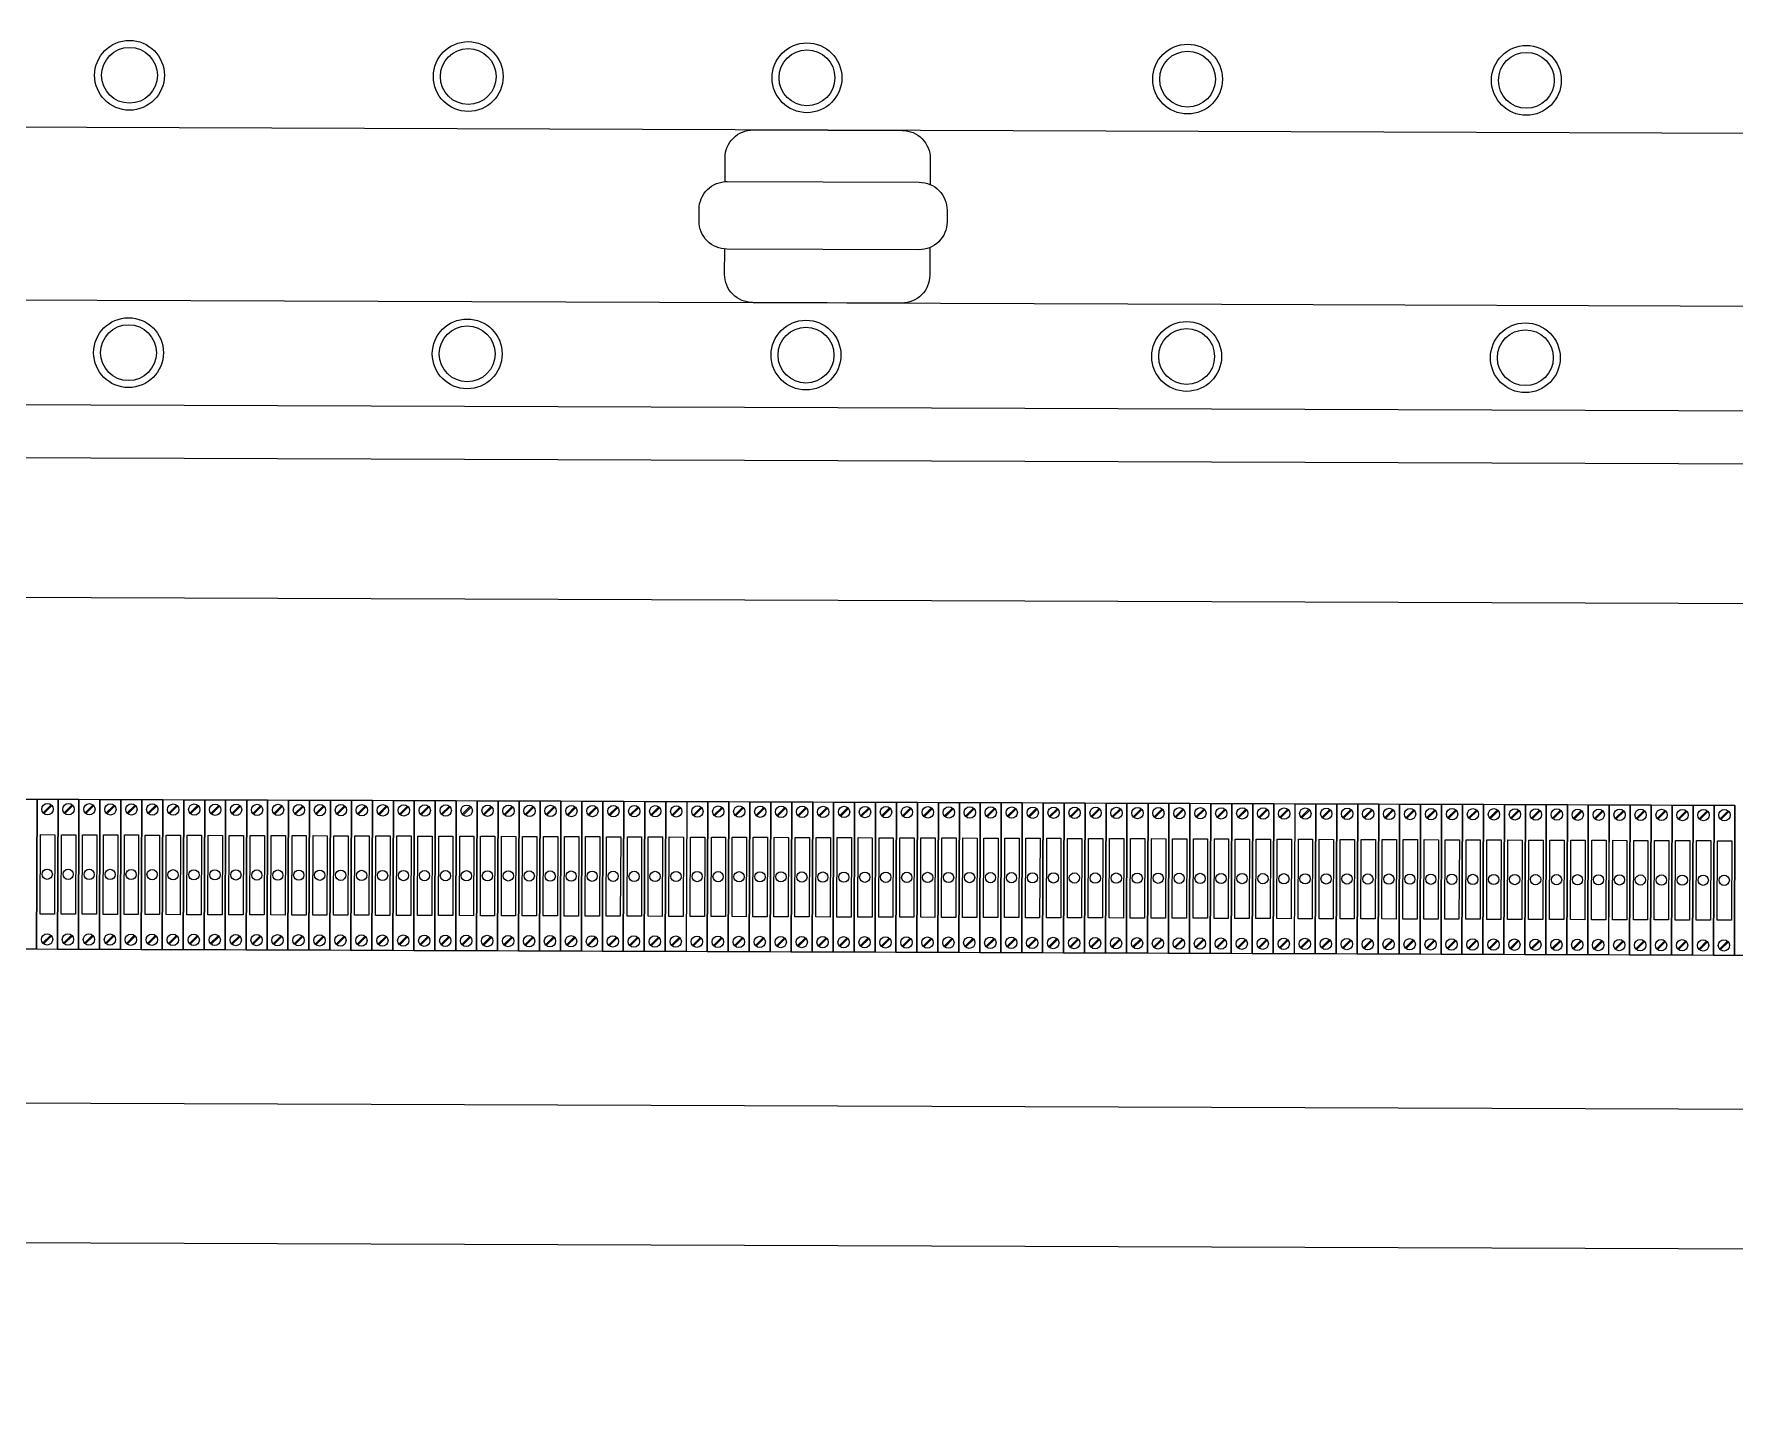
# Model space of a CAD drawing. Header units: millimetres. Extents: x 32721 to 103787, y 57624 to 127312.
# Drawn here: x 43083.6 to 43329.8, y 64946.8 to 65146.8 of the extents above; entities that cross this region are included whole.
import ezdxf

# ---------------------------------------------------------------- set-up
doc = ezdxf.new("R2010")
doc.units = ezdxf.units.MM
doc.header["$LTSCALE"] = 10
doc.layers.add('1轮廓实线层', color=7, linetype='Continuous', lineweight=18)

msp = doc.modelspace()

# ---------------------------------------------------------------- linework, layer by layer
at = {"layer": '1轮廓实线层'}
for p, q in [((43255.45, 65107.65), (43548.13, 65106.59)), ((42862.99, 65093.91), (43532.15, 65091.49)), ((42888.37, 65086.17), (43506.71, 65083.94)), ((42908.51, 65065.88), (43486.42, 65063.8)), ((43486.15, 64990.57), (42908.25, 64992.66)), ((43486.08, 64970.36), (42908.18, 64972.44))]:
    msp.add_line(p, q, dxfattribs=at)
at = {"layer": '1轮廓实线层', "lineweight": 13}
for p, q in [((43081.01, 65036.04), (43084.04, 65036.03)), ((43084.04, 65036.03), (43083.97, 65014.3)), ((43083.97, 65014.3), (43084.04, 65036.03)), ((43084.04, 65036.03), (43087.08, 65036.02)), ((43087.08, 65036.02), (43087, 65014.29)), ((43087, 65014.29), (43087.08, 65036.02)), ((43087.08, 65036.02), (43090.11, 65036.01)), ((43090.11, 65036.01), (43090.03, 65014.28)), ((43090.03, 65014.28), (43090.11, 65036.01)), ((43090.11, 65036.01), (43093.14, 65036)), ((43093.14, 65036), (43093.06, 65014.27)), ((43093.07, 65014.27), (43093.14, 65036)), ((43093.14, 65036), (43096.18, 65035.99)), ((43096.18, 65035.99), (43096.1, 65014.25)), ((43096.1, 65014.25), (43096.18, 65035.99)), ((43096.18, 65035.99), (43099.21, 65035.98)), ((43099.21, 65035.98), (43099.13, 65014.24)), ((43099.13, 65014.24), (43099.21, 65035.98)), ((43099.21, 65035.98), (43102.24, 65035.97)), ((43102.24, 65035.97), (43102.16, 65014.23)), ((43102.16, 65014.23), (43102.24, 65035.97)), ((43102.24, 65035.97), (43105.28, 65035.95)), ((43105.28, 65035.95), (43105.2, 65014.22)), ((43105.2, 65014.22), (43105.28, 65035.95)), ((43105.28, 65035.95), (43108.31, 65035.94)), ((43108.31, 65035.94), (43108.23, 65014.21)), ((43108.23, 65014.21), (43108.31, 65035.94)), ((43108.31, 65035.94), (43111.34, 65035.93)), ((43111.34, 65035.93), (43111.26, 65014.2)), ((43111.26, 65014.2), (43111.34, 65035.93)), ((43111.34, 65035.93), (43114.38, 65035.92)), ((43114.38, 65035.92), (43114.3, 65014.19)), ((43114.3, 65014.19), (43114.38, 65035.92)), ((43114.38, 65035.92), (43117.41, 65035.91)), ((43117.41, 65035.91), (43117.33, 65014.18)), ((43117.33, 65014.18), (43117.41, 65035.91)), ((43117.41, 65035.91), (43120.44, 65035.9)), ((43120.44, 65035.9), (43120.36, 65014.17)), ((43120.36, 65014.17), (43120.44, 65035.9)), ((43120.44, 65035.9), (43123.47, 65035.89)), ((43123.47, 65035.89), (43123.4, 65014.16)), ((43123.4, 65014.16), (43123.48, 65035.89)), ((43123.48, 65035.89), (43126.51, 65035.88)), ((43126.51, 65035.88), (43126.43, 65014.15)), ((43126.43, 65014.15), (43126.51, 65035.88)), ((43126.51, 65035.88), (43129.54, 65035.87)), ((43129.54, 65035.87), (43129.46, 65014.13)), ((43129.46, 65014.13), (43129.54, 65035.87)), ((43129.54, 65035.87), (43132.57, 65035.86)), ((43132.57, 65035.86), (43132.5, 65014.12)), ((43132.5, 65014.12), (43132.57, 65035.86)), ((43132.57, 65035.86), (43135.61, 65035.84)), ((43135.61, 65035.84), (43135.53, 65014.11)), ((43135.53, 65014.11), (43135.61, 65035.84)), ((43135.61, 65035.84), (43138.64, 65035.83)), ((43138.64, 65035.83), (43138.56, 65014.1)), ((43138.56, 65014.1), (43138.64, 65035.83)), ((43138.64, 65035.83), (43141.67, 65035.82)), ((43141.67, 65035.82), (43141.59, 65014.09)), ((43141.6, 65014.09), (43141.67, 65035.82)), ((43141.67, 65035.82), (43144.71, 65035.81)), ((43144.71, 65035.81), (43144.63, 65014.08)), ((43144.63, 65014.08), (43144.71, 65035.81)), ((43144.71, 65035.81), (43147.74, 65035.8)), ((43147.74, 65035.8), (43147.66, 65014.07)), ((43147.66, 65014.07), (43147.74, 65035.8)), ((43147.74, 65035.8), (43150.77, 65035.79)), ((43150.77, 65035.79), (43150.69, 65014.06)), ((43150.69, 65014.06), (43150.77, 65035.79)), ((43150.77, 65035.79), (43153.81, 65035.78)), ((43153.81, 65035.78), (43153.73, 65014.05)), ((43153.73, 65014.05), (43153.81, 65035.78)), ((43153.81, 65035.78), (43156.84, 65035.77)), ((43084.92, 65034.06), (43086.09, 65035.21)), ((43085.02, 65033.95), (43086.19, 65035.11)), ((43087.96, 65034.05), (43089.12, 65035.2)), ((43088.06, 65033.94), (43089.22, 65035.1)), ((43090.99, 65034.03), (43092.15, 65035.19)), ((43091.09, 65033.93), (43092.26, 65035.09)), ((43094.02, 65034.02), (43095.19, 65035.18)), ((43094.12, 65033.92), (43095.29, 65035.08)), ((43097.05, 65034.01), (43098.22, 65035.17)), ((43097.16, 65033.91), (43098.32, 65035.07)), ((43100.09, 65034), (43101.25, 65035.16)), ((43100.19, 65033.9), (43101.36, 65035.06)), ((43103.12, 65033.99), (43104.29, 65035.15)), ((43103.22, 65033.89), (43104.39, 65035.05)), ((43106.15, 65033.98), (43107.32, 65035.14)), ((43106.26, 65033.88), (43107.42, 65035.03)), ((43109.19, 65033.97), (43110.35, 65035.13)), ((43109.29, 65033.87), (43110.45, 65035.02)), ((43112.22, 65033.96), (43113.39, 65035.11)), ((43112.32, 65033.86), (43113.49, 65035.01)), ((43115.25, 65033.95), (43116.42, 65035.1)), ((43115.35, 65033.84), (43116.52, 65035)), ((43118.29, 65033.94), (43119.45, 65035.09)), ((43118.39, 65033.83), (43119.55, 65034.99)), ((43121.32, 65033.92), (43122.49, 65035.08)), ((43121.42, 65033.82), (43122.59, 65034.98)), ((43124.35, 65033.91), (43125.52, 65035.07)), ((43124.45, 65033.81), (43125.62, 65034.97)), ((43127.39, 65033.9), (43128.55, 65035.06)), ((43127.49, 65033.8), (43128.65, 65034.96)), ((43130.42, 65033.89), (43131.58, 65035.05)), ((43130.52, 65033.79), (43131.69, 65034.95)), ((43133.45, 65033.88), (43134.62, 65035.04)), ((43133.55, 65033.78), (43134.72, 65034.94)), ((43136.49, 65033.87), (43137.65, 65035.03)), ((43136.59, 65033.77), (43137.75, 65034.92)), ((43139.52, 65033.86), (43140.68, 65035.02)), ((43139.62, 65033.76), (43140.79, 65034.91)), ((43142.55, 65033.85), (43143.72, 65035.01)), ((43142.65, 65033.75), (43143.82, 65034.9)), ((43145.58, 65033.84), (43146.75, 65034.99)), ((43145.69, 65033.73), (43146.85, 65034.89)), ((43148.62, 65033.83), (43149.78, 65034.98)), ((43148.72, 65033.72), (43149.89, 65034.88)), ((43151.65, 65033.82), (43152.82, 65034.97)), ((43151.75, 65033.71), (43152.92, 65034.87)), ((43154.68, 65033.8), (43155.85, 65034.96)), ((43154.79, 65033.7), (43155.95, 65034.86)), ((43156.84, 65035.77), (43156.76, 65014.04)), ((43156.76, 65014.04), (43156.84, 65035.77)), ((43156.84, 65035.77), (43159.87, 65035.76)), ((43157.72, 65033.79), (43158.88, 65034.95)), ((43157.82, 65033.69), (43158.98, 65034.85)), ((43159.87, 65035.76), (43159.79, 65014.02)), ((43159.79, 65014.02), (43159.87, 65035.76)), ((43159.87, 65035.76), (43162.91, 65035.75)), ((43160.75, 65033.78), (43161.92, 65034.94)), ((43160.85, 65033.68), (43162.02, 65034.84)), ((43162.91, 65035.75), (43162.83, 65014.01)), ((43162.83, 65014.01), (43162.91, 65035.75)), ((43162.91, 65035.75), (43165.94, 65035.74)), ((43163.78, 65033.77), (43164.95, 65034.93)), ((43163.89, 65033.67), (43165.05, 65034.83)), ((43165.94, 65035.74), (43165.86, 65014)), ((43165.86, 65014), (43165.94, 65035.74)), ((43165.94, 65035.74), (43168.97, 65035.72)), ((43166.82, 65033.76), (43167.98, 65034.92)), ((43166.92, 65033.66), (43168.08, 65034.82)), ((43168.97, 65035.72), (43168.89, 65013.99)), ((43168.89, 65013.99), (43168.97, 65035.72)), ((43168.97, 65035.72), (43172, 65035.71)), ((43169.85, 65033.75), (43171.02, 65034.91)), ((43169.95, 65033.65), (43171.12, 65034.8)), ((43172, 65035.71), (43171.93, 65013.98)), ((43171.93, 65013.98), (43172.01, 65035.71)), ((43172.01, 65035.71), (43175.04, 65035.7)), ((43172.88, 65033.74), (43174.05, 65034.9)), ((43172.98, 65033.64), (43174.15, 65034.79)), ((43175.04, 65035.7), (43174.96, 65013.97)), ((43174.96, 65013.97), (43175.04, 65035.7)), ((43175.04, 65035.7), (43178.07, 65035.69)), ((43175.92, 65033.73), (43177.08, 65034.88)), ((43176.02, 65033.63), (43177.18, 65034.78)), ((43178.07, 65035.69), (43177.99, 65013.96)), ((43178.1, 65035.69), (43181.13, 65035.68)), ((43178.98, 65033.72), (43180.14, 65034.87)), ((43179.08, 65033.61), (43180.24, 65034.77)), ((43181.13, 65035.68), (43181.05, 65013.95)), ((43181.05, 65013.95), (43181.13, 65035.68)), ((43181.13, 65035.68), (43184.16, 65035.67)), ((43182.01, 65033.71), (43183.18, 65034.86)), ((43182.11, 65033.6), (43183.28, 65034.76)), ((43184.16, 65035.67), (43184.09, 65013.94)), ((43184.09, 65013.94), (43184.16, 65035.67)), ((43184.16, 65035.67), (43187.2, 65035.66)), ((43185.04, 65033.69), (43186.21, 65034.85)), ((43185.14, 65033.59), (43186.31, 65034.75)), ((43187.2, 65035.66), (43187.12, 65013.93)), ((43187.12, 65013.93), (43187.2, 65035.66)), ((43187.2, 65035.66), (43190.23, 65035.65)), ((43188.08, 65033.68), (43189.24, 65034.84)), ((43188.18, 65033.58), (43189.34, 65034.74)), ((43190.23, 65035.65), (43190.15, 65013.91)), ((43190.15, 65013.91), (43190.23, 65035.65)), ((43190.23, 65035.65), (43193.26, 65035.64)), ((43191.11, 65033.67), (43192.27, 65034.83)), ((43191.21, 65033.57), (43192.38, 65034.73)), ((43193.26, 65035.64), (43193.19, 65013.9)), ((43193.19, 65013.9), (43193.26, 65035.64)), ((43193.26, 65035.64), (43196.3, 65035.63)), ((43194.14, 65033.66), (43195.31, 65034.82)), ((43194.24, 65033.56), (43195.41, 65034.72)), ((43196.3, 65035.63), (43196.22, 65013.89)), ((43196.22, 65013.89), (43196.3, 65035.63)), ((43196.3, 65035.63), (43199.33, 65035.61)), ((43197.17, 65033.65), (43198.34, 65034.81)), ((43197.28, 65033.55), (43198.44, 65034.71)), ((43199.33, 65035.61), (43199.25, 65013.88)), ((43199.25, 65013.88), (43199.33, 65035.61)), ((43199.33, 65035.61), (43202.36, 65035.6)), ((43200.21, 65033.64), (43201.37, 65034.8)), ((43200.31, 65033.54), (43201.48, 65034.69)), ((43202.36, 65035.6), (43202.28, 65013.87)), ((43202.29, 65013.87), (43202.36, 65035.6)), ((43202.36, 65035.6), (43205.4, 65035.59)), ((43203.24, 65033.63), (43204.41, 65034.79)), ((43203.34, 65033.53), (43204.51, 65034.68)), ((43205.4, 65035.59), (43205.32, 65013.86)), ((43205.32, 65013.86), (43205.4, 65035.59)), ((43205.4, 65035.59), (43208.43, 65035.58)), ((43206.27, 65033.62), (43207.44, 65034.78)), ((43206.38, 65033.52), (43207.54, 65034.67)), ((43208.43, 65035.58), (43208.35, 65013.85)), ((43208.35, 65013.85), (43208.43, 65035.58)), ((43208.43, 65035.58), (43211.46, 65035.57)), ((43209.31, 65033.61), (43210.47, 65034.76)), ((43209.41, 65033.5), (43210.57, 65034.66)), ((43211.46, 65035.57), (43211.38, 65013.84)), ((43211.38, 65013.84), (43211.46, 65035.57)), ((43211.46, 65035.57), (43214.5, 65035.56)), ((43212.34, 65033.6), (43213.51, 65034.75)), ((43212.44, 65033.49), (43213.61, 65034.65)), ((43214.5, 65035.56), (43214.42, 65013.83)), ((43214.42, 65013.83), (43214.5, 65035.56)), ((43214.5, 65035.56), (43217.53, 65035.55)), ((43215.37, 65033.59), (43216.54, 65034.74)), ((43215.48, 65033.48), (43216.64, 65034.64)), ((43217.53, 65035.55), (43217.45, 65013.82)), ((43217.45, 65013.82), (43217.53, 65035.55)), ((43217.53, 65035.55), (43220.56, 65035.54)), ((43218.41, 65033.57), (43219.57, 65034.73)), ((43218.51, 65033.47), (43219.67, 65034.63)), ((43220.56, 65035.54), (43220.48, 65013.81)), ((43220.48, 65013.81), (43220.56, 65035.54)), ((43220.56, 65035.54), (43223.59, 65035.53)), ((43221.44, 65033.56), (43222.61, 65034.72)), ((43221.54, 65033.46), (43222.71, 65034.62)), ((43223.59, 65035.53), (43223.52, 65013.79)), ((43223.52, 65013.79), (43223.6, 65035.53)), ((43223.6, 65035.53), (43226.63, 65035.52)), ((43224.47, 65033.55), (43225.64, 65034.71)), ((43224.57, 65033.45), (43225.74, 65034.61)), ((43226.63, 65035.52), (43226.55, 65013.78)), ((43226.55, 65013.78), (43226.63, 65035.52)), ((43226.63, 65035.52), (43229.66, 65035.51)), ((43227.51, 65033.54), (43228.67, 65034.7)), ((43227.61, 65033.44), (43228.77, 65034.6)), ((43229.66, 65035.51), (43229.58, 65013.77)), ((43229.58, 65013.77), (43229.66, 65035.51)), ((43229.66, 65035.51), (43232.69, 65035.49)), ((43230.54, 65033.53), (43231.71, 65034.69)), ((43230.64, 65033.43), (43231.81, 65034.59)), ((43232.69, 65035.49), (43232.62, 65013.76)), ((43232.62, 65013.76), (43232.69, 65035.49)), ((43232.69, 65035.49), (43235.73, 65035.48)), ((43233.57, 65033.52), (43234.74, 65034.68)), ((43233.67, 65033.42), (43234.84, 65034.57)), ((43235.73, 65035.48), (43235.65, 65013.75)), ((43235.65, 65013.75), (43235.73, 65035.48)), ((43235.73, 65035.48), (43238.76, 65035.47)), ((43236.61, 65033.51), (43237.77, 65034.67)), ((43236.71, 65033.41), (43237.87, 65034.56)), ((43238.76, 65035.47), (43238.68, 65013.74)), ((43238.68, 65013.74), (43238.76, 65035.47)), ((43238.76, 65035.47), (43241.79, 65035.46)), ((43239.64, 65033.5), (43240.8, 65034.65)), ((43239.74, 65033.4), (43240.91, 65034.55)), ((43241.79, 65035.46), (43241.72, 65013.73)), ((43241.72, 65013.73), (43241.79, 65035.46)), ((43241.72, 65013.73), (43241.79, 65035.46)), ((43241.79, 65035.46), (43244.83, 65035.45)), ((43242.67, 65033.49), (43243.84, 65034.64)), ((43242.77, 65033.38), (43243.94, 65034.54)), ((43244.83, 65035.45), (43244.75, 65013.72)), ((43244.75, 65013.72), (43244.83, 65035.45)), ((43244.83, 65035.45), (43247.86, 65035.44)), ((43245.71, 65033.48), (43246.87, 65034.63)), ((43245.81, 65033.37), (43246.97, 65034.53)), ((43247.86, 65035.44), (43247.78, 65013.71)), ((43247.78, 65013.71), (43247.86, 65035.44)), ((43247.86, 65035.44), (43250.89, 65035.43)), ((43248.74, 65033.46), (43249.9, 65034.62)), ((43248.84, 65033.36), (43250.01, 65034.52)), ((43250.89, 65035.43), (43250.82, 65013.7)), ((43250.82, 65013.7), (43250.89, 65035.43)), ((43250.89, 65035.43), (43253.93, 65035.42)), ((43251.77, 65033.45), (43252.94, 65034.61)), ((43251.87, 65033.35), (43253.04, 65034.51)), ((43253.93, 65035.42), (43253.85, 65013.69)), ((43253.85, 65013.69), (43253.93, 65035.42)), ((43253.93, 65035.42), (43256.96, 65035.41)), ((43254.81, 65033.44), (43255.97, 65034.6)), ((43254.91, 65033.34), (43256.07, 65034.5)), ((43256.96, 65035.41), (43256.88, 65013.67)), ((43256.88, 65013.67), (43256.96, 65035.41)), ((43256.96, 65035.41), (43259.99, 65035.4)), ((43257.84, 65033.43), (43259, 65034.59)), ((43257.94, 65033.33), (43259.11, 65034.49)), ((43259.99, 65035.4), (43259.91, 65013.66)), ((43259.92, 65013.66), (43259.99, 65035.4)), ((43259.99, 65035.4), (43263.03, 65035.38)), ((43260.87, 65033.42), (43262.04, 65034.58)), ((43260.97, 65033.32), (43262.14, 65034.48)), ((43263.03, 65035.38), (43262.95, 65013.65)), ((43262.95, 65013.65), (43263.03, 65035.38)), ((43263.03, 65035.38), (43266.06, 65035.37)), ((43263.9, 65033.41), (43265.07, 65034.57)), ((43264.01, 65033.31), (43265.17, 65034.46)), ((43266.06, 65035.37), (43265.98, 65013.64)), ((43266.09, 65035.37), (43269.12, 65035.36)), ((43266.96, 65033.4), (43268.13, 65034.56)), ((43267.07, 65033.3), (43268.23, 65034.45)), ((43269.12, 65035.36), (43269.04, 65013.63)), ((43269.04, 65013.63), (43269.12, 65035.36)), ((43269.12, 65035.36), (43272.15, 65035.35)), ((43270, 65033.39), (43271.16, 65034.55)), ((43270.1, 65033.29), (43271.26, 65034.44)), ((43272.15, 65035.35), (43272.07, 65013.62)), ((43272.07, 65013.62), (43272.15, 65035.35)), ((43272.15, 65035.35), (43275.19, 65035.34)), ((43273.03, 65033.38), (43274.2, 65034.53)), ((43273.13, 65033.27), (43274.3, 65034.43)), ((43275.19, 65035.34), (43275.11, 65013.61)), ((43275.11, 65013.61), (43275.19, 65035.34)), ((43275.19, 65035.34), (43278.22, 65035.33)), ((43276.06, 65033.37), (43277.23, 65034.52)), ((43276.17, 65033.26), (43277.33, 65034.42)), ((43278.22, 65035.33), (43278.14, 65013.6)), ((43278.14, 65013.6), (43278.22, 65035.33)), ((43278.22, 65035.33), (43281.25, 65035.32)), ((43279.1, 65033.35), (43280.26, 65034.51)), ((43279.2, 65033.25), (43280.36, 65034.41)), ((43281.25, 65035.32), (43281.17, 65013.59)), ((43281.17, 65013.59), (43281.25, 65035.32)), ((43281.25, 65035.32), (43284.29, 65035.31)), ((43282.13, 65033.34), (43283.3, 65034.5)), ((43282.23, 65033.24), (43283.4, 65034.4)), ((43284.29, 65035.31), (43284.21, 65013.58)), ((43284.21, 65013.58), (43284.29, 65035.31)), ((43284.29, 65035.31), (43287.32, 65035.3)), ((43285.16, 65033.33), (43286.33, 65034.49)), ((43285.26, 65033.23), (43286.43, 65034.39)), ((43287.32, 65035.3), (43287.24, 65013.56)), ((43287.24, 65013.56), (43287.32, 65035.3)), ((43287.32, 65035.3), (43290.35, 65035.29)), ((43288.2, 65033.32), (43289.36, 65034.48)), ((43288.3, 65033.22), (43289.46, 65034.38)), ((43290.35, 65035.29), (43290.27, 65013.55)), ((43290.27, 65013.55), (43290.35, 65035.29)), ((43290.35, 65035.29), (43293.38, 65035.28)), ((43291.23, 65033.31), (43292.4, 65034.47)), ((43291.33, 65033.21), (43292.5, 65034.37)), ((43293.38, 65035.28), (43293.31, 65013.54)), ((43293.31, 65013.54), (43293.39, 65035.28)), ((43293.39, 65035.28), (43296.42, 65035.26)), ((43294.26, 65033.3), (43295.43, 65034.46)), ((43294.36, 65033.2), (43295.53, 65034.36)), ((43296.42, 65035.26), (43296.34, 65013.53)), ((43296.34, 65013.53), (43296.42, 65035.26)), ((43296.42, 65035.26), (43299.45, 65035.25)), ((43297.3, 65033.29), (43298.46, 65034.45)), ((43297.4, 65033.19), (43298.56, 65034.34)), ((43299.45, 65035.25), (43299.37, 65013.52)), ((43299.37, 65013.52), (43299.45, 65035.25)), ((43299.45, 65035.25), (43302.48, 65035.24)), ((43300.33, 65033.28), (43301.49, 65034.44)), ((43300.43, 65033.18), (43301.6, 65034.33)), ((43302.48, 65035.24), (43302.41, 65013.51)), ((43302.41, 65013.51), (43302.48, 65035.24)), ((43302.48, 65035.24), (43305.52, 65035.23)), ((43303.36, 65033.27), (43304.53, 65034.42)), ((43303.46, 65033.17), (43304.63, 65034.32)), ((43305.52, 65035.23), (43305.44, 65013.5)), ((43305.44, 65013.5), (43305.52, 65035.23)), ((43305.52, 65035.23), (43308.55, 65035.22)), ((43306.4, 65033.26), (43307.56, 65034.41)), ((43306.5, 65033.15), (43307.66, 65034.31)), ((43308.55, 65035.22), (43308.47, 65013.49)), ((43308.47, 65013.49), (43308.55, 65035.22)), ((43308.55, 65035.22), (43311.58, 65035.21)), ((43309.43, 65033.25), (43310.59, 65034.4)), ((43309.53, 65033.14), (43310.7, 65034.3)), ((43311.58, 65035.21), (43311.5, 65013.48)), ((43311.51, 65013.48), (43311.58, 65035.21)), ((43311.58, 65035.21), (43314.62, 65035.2)), ((43312.46, 65033.23), (43313.63, 65034.39)), ((43312.56, 65033.13), (43313.73, 65034.29)), ((43314.62, 65035.2), (43314.54, 65013.47)), ((43314.54, 65013.47), (43314.62, 65035.2)), ((43314.62, 65035.2), (43317.65, 65035.19)), ((43315.49, 65033.22), (43316.66, 65034.38)), ((43315.6, 65033.12), (43316.76, 65034.28)), ((43317.65, 65035.19), (43317.57, 65013.45)), ((43317.57, 65013.45), (43317.65, 65035.19)), ((43317.65, 65035.19), (43320.68, 65035.18)), ((43318.53, 65033.21), (43319.69, 65034.37)), ((43318.63, 65033.11), (43319.79, 65034.27)), ((43320.68, 65035.18), (43320.6, 65013.44)), ((43320.6, 65013.44), (43320.68, 65035.18)), ((43320.68, 65035.18), (43323.72, 65035.17)), ((43321.56, 65033.2), (43322.73, 65034.36)), ((43321.66, 65033.1), (43322.83, 65034.26)), ((43323.72, 65035.17), (43323.64, 65013.43)), ((43323.64, 65013.43), (43323.72, 65035.17)), ((43323.72, 65035.17), (43326.75, 65035.15)), ((43324.59, 65033.19), (43325.76, 65034.35)), ((43324.7, 65033.09), (43325.86, 65034.25)), ((43326.75, 65035.15), (43326.67, 65013.42)), ((43326.67, 65013.42), (43326.75, 65035.15)), ((43326.75, 65035.15), (43329.78, 65035.14)), ((43327.63, 65033.18), (43328.79, 65034.34)), ((43327.73, 65033.08), (43328.89, 65034.23)), ((43329.78, 65035.14), (43329.7, 65013.41)), ((43329.7, 65013.41), (43329.78, 65035.14)), ((43329.7, 65013.41), (43329.78, 65035.14)), ((43084.85, 65015.21), (43086.02, 65016.36)), ((43084.96, 65015.1), (43086.12, 65016.26)), ((43087.89, 65015.2), (43089.05, 65016.35)), ((43087.99, 65015.09), (43089.15, 65016.25)), ((43090.92, 65015.18), (43092.09, 65016.34)), ((43091.02, 65015.08), (43092.19, 65016.24)), ((43093.95, 65015.17), (43095.12, 65016.33)), ((43094.06, 65015.07), (43095.22, 65016.23)), ((43096.99, 65015.16), (43098.15, 65016.32)), ((43097.09, 65015.06), (43098.25, 65016.22)), ((43100.02, 65015.15), (43101.19, 65016.31)), ((43100.12, 65015.05), (43101.29, 65016.21)), ((43103.05, 65015.14), (43104.22, 65016.3)), ((43103.15, 65015.04), (43104.32, 65016.2)), ((43106.09, 65015.13), (43107.25, 65016.29)), ((43106.19, 65015.03), (43107.35, 65016.19)), ((43109.12, 65015.12), (43110.28, 65016.28)), ((43109.22, 65015.02), (43110.39, 65016.17)), ((43112.15, 65015.11), (43113.32, 65016.27)), ((43112.25, 65015.01), (43113.42, 65016.16)), ((43115.19, 65015.1), (43116.35, 65016.25)), ((43115.29, 65015), (43116.45, 65016.15)), ((43118.22, 65015.09), (43119.38, 65016.24)), ((43118.32, 65014.98), (43119.49, 65016.14)), ((43121.25, 65015.08), (43122.42, 65016.23)), ((43121.35, 65014.97), (43122.52, 65016.13)), ((43124.28, 65015.06), (43125.45, 65016.22)), ((43124.39, 65014.96), (43125.55, 65016.12)), ((43127.32, 65015.05), (43128.48, 65016.21)), ((43127.42, 65014.95), (43128.59, 65016.11)), ((43130.35, 65015.04), (43131.52, 65016.2)), ((43130.45, 65014.94), (43131.62, 65016.1)), ((43133.38, 65015.03), (43134.55, 65016.19)), ((43133.49, 65014.93), (43134.65, 65016.09)), ((43136.42, 65015.02), (43137.58, 65016.18)), ((43139.45, 65015.01), (43140.62, 65016.17)), ((43142.48, 65015), (43143.65, 65016.16)), ((43145.52, 65014.99), (43146.68, 65016.15)), ((43148.55, 65014.98), (43149.72, 65016.13)), ((43151.58, 65014.97), (43152.75, 65016.12)), ((43154.62, 65014.95), (43155.78, 65016.11)), ((43157.65, 65014.94), (43158.81, 65016.1)), ((43160.68, 65014.93), (43161.85, 65016.09)), ((43083.97, 65014.3), (43080.93, 65014.31)), ((43087, 65014.29), (43083.97, 65014.3)), ((43090.03, 65014.28), (43087, 65014.29)), ((43093.06, 65014.27), (43090.03, 65014.28)), ((43096.1, 65014.25), (43093.07, 65014.27)), ((43099.13, 65014.24), (43096.1, 65014.25)), ((43102.16, 65014.23), (43099.13, 65014.24)), ((43105.2, 65014.22), (43102.16, 65014.23)), ((43108.23, 65014.21), (43105.2, 65014.22)), ((43111.26, 65014.2), (43108.23, 65014.21)), ((43114.3, 65014.19), (43111.26, 65014.2)), ((43117.33, 65014.18), (43114.3, 65014.19)), ((43120.36, 65014.17), (43117.33, 65014.18)), ((43123.4, 65014.16), (43120.36, 65014.17)), ((43126.43, 65014.15), (43123.4, 65014.16)), ((43129.46, 65014.13), (43126.43, 65014.15)), ((43132.5, 65014.12), (43129.46, 65014.13)), ((43135.53, 65014.11), (43132.5, 65014.12)), ((43138.56, 65014.1), (43135.53, 65014.11)), ((43136.52, 65014.92), (43137.68, 65016.08)), ((43141.59, 65014.09), (43138.56, 65014.1)), ((43139.55, 65014.91), (43140.72, 65016.06)), ((43144.63, 65014.08), (43141.6, 65014.09)), ((43142.59, 65014.9), (43143.75, 65016.05)), ((43147.66, 65014.07), (43144.63, 65014.08)), ((43145.62, 65014.89), (43146.78, 65016.04)), ((43150.69, 65014.06), (43147.66, 65014.07)), ((43148.65, 65014.87), (43149.82, 65016.03)), ((43153.73, 65014.05), (43150.69, 65014.06)), ((43151.68, 65014.86), (43152.85, 65016.02)), ((43156.76, 65014.04), (43153.73, 65014.05)), ((43154.72, 65014.85), (43155.88, 65016.01)), ((43159.79, 65014.02), (43156.76, 65014.04)), ((43157.75, 65014.84), (43158.92, 65016)), ((43162.83, 65014.01), (43159.79, 65014.02)), ((43160.78, 65014.83), (43161.95, 65015.99)), ((43165.86, 65014), (43162.83, 65014.01)), ((43163.72, 65014.92), (43164.88, 65016.08)), ((43163.82, 65014.82), (43164.98, 65015.98)), ((43168.89, 65013.99), (43165.86, 65014)), ((43166.75, 65014.91), (43167.91, 65016.07)), ((43166.85, 65014.81), (43168.02, 65015.97)), ((43171.93, 65013.98), (43168.89, 65013.99)), ((43169.78, 65014.9), (43170.95, 65016.06)), ((43169.88, 65014.8), (43171.05, 65015.96)), ((43174.96, 65013.97), (43171.93, 65013.98)), ((43172.81, 65014.89), (43173.98, 65016.05)), ((43172.92, 65014.79), (43174.08, 65015.94)), ((43177.99, 65013.96), (43174.96, 65013.97)), ((43175.85, 65014.88), (43177.01, 65016.04)), ((43175.95, 65014.78), (43177.12, 65015.93)), ((43181.05, 65013.95), (43178.02, 65013.96)), ((43178.91, 65014.87), (43180.07, 65016.02)), ((43179.01, 65014.77), (43180.18, 65015.92)), ((43184.09, 65013.94), (43181.05, 65013.95)), ((43181.94, 65014.86), (43183.11, 65016.01)), ((43182.04, 65014.75), (43183.21, 65015.91)), ((43187.12, 65013.93), (43184.09, 65013.94)), ((43184.97, 65014.85), (43186.14, 65016)), ((43185.08, 65014.74), (43186.24, 65015.9)), ((43190.15, 65013.91), (43187.12, 65013.93)), ((43188.01, 65014.83), (43189.17, 65015.99)), ((43188.11, 65014.73), (43189.27, 65015.89)), ((43193.19, 65013.9), (43190.15, 65013.91)), ((43191.04, 65014.82), (43192.21, 65015.98)), ((43191.14, 65014.72), (43192.31, 65015.88)), ((43196.22, 65013.89), (43193.19, 65013.9)), ((43194.07, 65014.81), (43195.24, 65015.97)), ((43194.18, 65014.71), (43195.34, 65015.87)), ((43199.25, 65013.88), (43196.22, 65013.89)), ((43197.11, 65014.8), (43198.27, 65015.96)), ((43197.21, 65014.7), (43198.37, 65015.86)), ((43202.28, 65013.87), (43199.25, 65013.88)), ((43200.14, 65014.79), (43201.31, 65015.95)), ((43200.24, 65014.69), (43201.41, 65015.85)), ((43205.32, 65013.86), (43202.29, 65013.87)), ((43203.17, 65014.78), (43204.34, 65015.94)), ((43203.27, 65014.68), (43204.44, 65015.83)), ((43208.35, 65013.85), (43205.32, 65013.86)), ((43206.21, 65014.77), (43207.37, 65015.93)), ((43206.31, 65014.67), (43207.47, 65015.82)), ((43211.38, 65013.84), (43208.35, 65013.85)), ((43209.24, 65014.76), (43210.41, 65015.92)), ((43209.34, 65014.66), (43210.51, 65015.81)), ((43214.42, 65013.83), (43211.38, 65013.84)), ((43212.27, 65014.75), (43213.44, 65015.9)), ((43212.37, 65014.64), (43213.54, 65015.8)), ((43217.45, 65013.82), (43214.42, 65013.83)), ((43215.31, 65014.74), (43216.47, 65015.89)), ((43215.41, 65014.63), (43216.57, 65015.79)), ((43220.48, 65013.81), (43217.45, 65013.82)), ((43218.34, 65014.72), (43219.5, 65015.88)), ((43218.44, 65014.62), (43219.61, 65015.78)), ((43223.52, 65013.79), (43220.48, 65013.81)), ((43221.37, 65014.71), (43222.54, 65015.87)), ((43221.47, 65014.61), (43222.64, 65015.77)), ((43226.55, 65013.78), (43223.52, 65013.79)), ((43224.41, 65014.7), (43225.57, 65015.86)), ((43224.51, 65014.6), (43225.67, 65015.76)), ((43229.58, 65013.77), (43226.55, 65013.78)), ((43227.44, 65014.69), (43228.6, 65015.85)), ((43227.54, 65014.59), (43228.71, 65015.75)), ((43232.62, 65013.76), (43229.58, 65013.77)), ((43230.47, 65014.68), (43231.64, 65015.84)), ((43230.57, 65014.58), (43231.74, 65015.74)), ((43235.65, 65013.75), (43232.62, 65013.76)), ((43233.5, 65014.67), (43234.67, 65015.83)), ((43233.61, 65014.57), (43234.77, 65015.73)), ((43238.68, 65013.74), (43235.65, 65013.75)), ((43236.54, 65014.66), (43237.7, 65015.82)), ((43236.64, 65014.56), (43237.8, 65015.71)), ((43241.72, 65013.73), (43238.68, 65013.74)), ((43239.57, 65014.65), (43240.74, 65015.81)), ((43239.67, 65014.55), (43240.84, 65015.7)), ((43244.75, 65013.72), (43241.72, 65013.73)), ((43242.6, 65014.64), (43243.77, 65015.79)), ((43242.71, 65014.54), (43243.87, 65015.69)), ((43247.78, 65013.71), (43244.75, 65013.72)), ((43245.64, 65014.63), (43246.8, 65015.78)), ((43245.74, 65014.52), (43246.9, 65015.68)), ((43250.82, 65013.7), (43247.78, 65013.71)), ((43248.67, 65014.62), (43249.84, 65015.77)), ((43248.77, 65014.51), (43249.94, 65015.67)), ((43253.85, 65013.69), (43250.82, 65013.7)), ((43251.7, 65014.6), (43252.87, 65015.76)), ((43251.81, 65014.5), (43252.97, 65015.66)), ((43256.88, 65013.67), (43253.85, 65013.69)), ((43254.74, 65014.59), (43255.9, 65015.75)), ((43254.84, 65014.49), (43256, 65015.65)), ((43259.91, 65013.66), (43256.88, 65013.67)), ((43257.77, 65014.58), (43258.94, 65015.74)), ((43257.87, 65014.48), (43259.04, 65015.64)), ((43262.95, 65013.65), (43259.92, 65013.66)), ((43260.8, 65014.57), (43261.97, 65015.73)), ((43260.9, 65014.47), (43262.07, 65015.63)), ((43265.98, 65013.64), (43262.95, 65013.65)), ((43263.84, 65014.56), (43265, 65015.72)), ((43263.94, 65014.46), (43265.1, 65015.62)), ((43269.04, 65013.63), (43266.01, 65013.64)), ((43266.9, 65014.55), (43268.06, 65015.71)), ((43267, 65014.45), (43268.16, 65015.6)), ((43272.07, 65013.62), (43269.04, 65013.63)), ((43269.93, 65014.54), (43271.1, 65015.7)), ((43270.03, 65014.44), (43271.2, 65015.59)), ((43272.96, 65014.53), (43274.13, 65015.69)), ((43273.06, 65014.43), (43274.23, 65015.58)), ((43276, 65014.52), (43277.16, 65015.67)), ((43276.1, 65014.41), (43277.26, 65015.57)), ((43279.03, 65014.51), (43280.19, 65015.66)), ((43279.13, 65014.4), (43280.3, 65015.56)), ((43282.06, 65014.49), (43283.23, 65015.65)), ((43282.16, 65014.39), (43283.33, 65015.55)), ((43285.1, 65014.48), (43286.26, 65015.64)), ((43285.2, 65014.38), (43286.36, 65015.54)), ((43288.13, 65014.47), (43289.29, 65015.63)), ((43288.23, 65014.37), (43289.4, 65015.53)), ((43291.16, 65014.46), (43292.33, 65015.62)), ((43291.26, 65014.36), (43292.43, 65015.52)), ((43294.19, 65014.45), (43295.36, 65015.61)), ((43294.3, 65014.35), (43295.46, 65015.51)), ((43297.23, 65014.44), (43298.39, 65015.6)), ((43297.33, 65014.34), (43298.5, 65015.5)), ((43300.26, 65014.43), (43301.43, 65015.59)), ((43300.36, 65014.33), (43301.53, 65015.48)), ((43303.29, 65014.42), (43304.46, 65015.58)), ((43303.4, 65014.32), (43304.56, 65015.47)), ((43306.33, 65014.41), (43307.49, 65015.56)), ((43306.43, 65014.31), (43307.59, 65015.46)), ((43309.36, 65014.4), (43310.53, 65015.55)), ((43309.46, 65014.29), (43310.63, 65015.45)), ((43312.39, 65014.39), (43313.56, 65015.54)), ((43312.49, 65014.28), (43313.66, 65015.44)), ((43315.43, 65014.37), (43316.59, 65015.53)), ((43315.53, 65014.27), (43316.69, 65015.43)), ((43318.46, 65014.36), (43319.63, 65015.52)), ((43318.56, 65014.26), (43319.73, 65015.42)), ((43321.49, 65014.35), (43322.66, 65015.51)), ((43321.59, 65014.25), (43322.76, 65015.41)), ((43324.53, 65014.34), (43325.69, 65015.5)), ((43324.63, 65014.24), (43325.79, 65015.4)), ((43327.56, 65014.33), (43328.72, 65015.49)), ((43327.66, 65014.23), (43328.83, 65015.39)), ((43275.11, 65013.61), (43272.07, 65013.62)), ((43278.14, 65013.6), (43275.11, 65013.61)), ((43281.17, 65013.59), (43278.14, 65013.6)), ((43284.21, 65013.58), (43281.17, 65013.59)), ((43287.24, 65013.56), (43284.21, 65013.58)), ((43290.27, 65013.55), (43287.24, 65013.56)), ((43293.31, 65013.54), (43290.27, 65013.55)), ((43296.34, 65013.53), (43293.31, 65013.54)), ((43299.37, 65013.52), (43296.34, 65013.53)), ((43302.41, 65013.51), (43299.37, 65013.52)), ((43305.44, 65013.5), (43302.41, 65013.51)), ((43308.47, 65013.49), (43305.44, 65013.5)), ((43311.5, 65013.48), (43308.47, 65013.49)), ((43314.54, 65013.47), (43311.51, 65013.48)), ((43317.57, 65013.45), (43314.54, 65013.47)), ((43320.6, 65013.44), (43317.57, 65013.45)), ((43323.64, 65013.43), (43320.6, 65013.44)), ((43326.67, 65013.42), (43323.64, 65013.43)), ((43329.7, 65013.41), (43326.67, 65013.42)), ((43332.74, 65013.4), (43329.7, 65013.41))]:
    msp.add_line(p, q, dxfattribs=at)
at = {"layer": '1轮廓实线层'}
for points in [[(43547.21, 65131.57), (42849.75, 65134.09, -0.414214), (42844.71, 65139.16), (42846.13, 65533.38, -0.414214), (42851.21, 65538.42)], [(43183.61, 65125.4), (43183.62, 65128.84, -0.414214), (43187.68, 65132.87), (43209.28, 65132.79, -0.414214), (43213.31, 65128.74), (43213.29, 65124.99)], [(43213.26, 65115.84), (43213.24, 65111.85, -0.414214), (43209.19, 65107.82), (43187.59, 65107.9, -0.414214), (43183.56, 65111.95), (43183.57, 65115.64)], [(42847.73, 64856.42, -0.414214), (42843.7, 64860.47), (42844.59, 65105.09, -0.414214), (42848.65, 65109.12), (43255.45, 65107.65)]]:
    msp.add_lwpolyline(points, format="xyb", dxfattribs=at)
msp.add_lwpolyline([(43179.86, 65121.38, -0.414214), (43183.92, 65125.41), (43211.72, 65125.31, -0.414214), (43215.75, 65121.26), (43215.74, 65119.56, -0.414214), (43211.68, 65115.53), (43183.88, 65115.63, -0.414214), (43179.85, 65119.69)], format="xyb", close=True, dxfattribs=at)
at = {"layer": '1轮廓实线层', "lineweight": 13}
for points in [[(43084.55, 65030.89), (43086.61, 65030.88), (43086.57, 65019.38), (43084.51, 65019.39)], [(43087.58, 65030.88), (43089.64, 65030.87), (43089.6, 65019.37), (43087.54, 65019.38)], [(43090.62, 65030.87), (43092.68, 65030.86), (43092.64, 65019.36), (43090.57, 65019.37)], [(43093.65, 65030.86), (43095.71, 65030.85), (43095.67, 65019.35), (43093.61, 65019.35)], [(43096.68, 65030.85), (43098.74, 65030.84), (43098.7, 65019.34), (43096.64, 65019.34)], [(43099.71, 65030.83), (43101.78, 65030.83), (43101.74, 65019.33), (43099.67, 65019.33)], [(43102.75, 65030.82), (43104.81, 65030.82), (43104.77, 65019.31), (43102.71, 65019.32)], [(43105.78, 65030.81), (43107.84, 65030.81), (43107.8, 65019.3), (43105.74, 65019.31)], [(43108.81, 65030.8), (43110.88, 65030.79), (43110.83, 65019.29), (43108.77, 65019.3)], [(43111.85, 65030.79), (43113.91, 65030.78), (43113.87, 65019.28), (43111.81, 65019.29)], [(43114.88, 65030.78), (43116.94, 65030.77), (43116.9, 65019.27), (43114.84, 65019.28)], [(43117.91, 65030.77), (43119.98, 65030.76), (43119.93, 65019.26), (43117.87, 65019.27)], [(43120.95, 65030.76), (43123.01, 65030.75), (43122.97, 65019.25), (43120.91, 65019.26)], [(43123.98, 65030.75), (43126.04, 65030.74), (43126, 65019.24), (43123.94, 65019.25)], [(43127.01, 65030.74), (43129.08, 65030.73), (43129.03, 65019.23), (43126.97, 65019.23)], [(43130.05, 65030.72), (43132.11, 65030.72), (43132.07, 65019.22), (43130, 65019.22)], [(43133.08, 65030.71), (43135.14, 65030.71), (43135.1, 65019.2), (43133.04, 65019.21)], [(43136.11, 65030.7), (43138.17, 65030.7), (43138.13, 65019.19), (43136.07, 65019.2)], [(43139.15, 65030.69), (43141.21, 65030.68), (43141.17, 65019.18), (43139.1, 65019.19)], [(43142.18, 65030.68), (43144.24, 65030.67), (43144.2, 65019.17), (43142.14, 65019.18)], [(43145.21, 65030.67), (43147.27, 65030.66), (43147.23, 65019.16), (43145.17, 65019.17)], [(43148.24, 65030.66), (43150.31, 65030.65), (43150.27, 65019.15), (43148.2, 65019.16)], [(43151.28, 65030.65), (43153.34, 65030.64), (43153.3, 65019.14), (43151.24, 65019.15)], [(43154.31, 65030.64), (43156.37, 65030.63), (43156.33, 65019.13), (43154.27, 65019.14)], [(43157.34, 65030.63), (43159.41, 65030.62), (43159.36, 65019.12), (43157.3, 65019.12)], [(43160.38, 65030.62), (43162.44, 65030.61), (43162.4, 65019.11), (43160.34, 65019.11)], [(43163.41, 65030.6), (43165.47, 65030.6), (43165.43, 65019.1), (43163.37, 65019.1)], [(43166.44, 65030.59), (43168.51, 65030.59), (43168.46, 65019.08), (43166.4, 65019.09)], [(43169.48, 65030.58), (43171.54, 65030.58), (43171.5, 65019.07), (43169.44, 65019.08)], [(43172.51, 65030.57), (43174.57, 65030.56), (43174.53, 65019.06), (43172.47, 65019.07)], [(43175.54, 65030.56), (43177.61, 65030.55), (43177.56, 65019.05), (43175.5, 65019.06)], [(43178.6, 65030.55), (43180.67, 65030.54), (43180.62, 65019.04), (43178.56, 65019.05)], [(43181.64, 65030.54), (43183.7, 65030.53), (43183.66, 65019.03), (43181.59, 65019.04)], [(43184.67, 65030.53), (43186.73, 65030.52), (43186.69, 65019.02), (43184.63, 65019.03)], [(43187.7, 65030.52), (43189.76, 65030.51), (43189.72, 65019.01), (43187.66, 65019.01)], [(43190.74, 65030.51), (43192.8, 65030.5), (43192.76, 65019), (43190.69, 65019)], [(43193.77, 65030.49), (43195.83, 65030.49), (43195.79, 65018.99), (43193.73, 65018.99)], [(43196.8, 65030.48), (43198.86, 65030.48), (43198.82, 65018.97), (43196.76, 65018.98)], [(43199.83, 65030.47), (43201.9, 65030.47), (43201.86, 65018.96), (43199.79, 65018.97)], [(43202.87, 65030.46), (43204.93, 65030.45), (43204.89, 65018.95), (43202.83, 65018.96)], [(43205.9, 65030.45), (43207.96, 65030.44), (43207.92, 65018.94), (43205.86, 65018.95)], [(43208.93, 65030.44), (43211, 65030.43), (43210.96, 65018.93), (43208.89, 65018.94)], [(43211.97, 65030.43), (43214.03, 65030.42), (43213.99, 65018.92), (43211.93, 65018.93)], [(43215, 65030.42), (43217.06, 65030.41), (43217.02, 65018.91), (43214.96, 65018.92)], [(43218.03, 65030.41), (43220.1, 65030.4), (43220.05, 65018.9), (43217.99, 65018.91)], [(43221.07, 65030.4), (43223.13, 65030.39), (43223.09, 65018.89), (43221.03, 65018.89)], [(43224.1, 65030.39), (43226.16, 65030.38), (43226.12, 65018.88), (43224.06, 65018.88)], [(43227.13, 65030.37), (43229.2, 65030.37), (43229.15, 65018.87), (43227.09, 65018.87)], [(43230.17, 65030.36), (43232.23, 65030.36), (43232.19, 65018.85), (43230.12, 65018.86)], [(43233.2, 65030.35), (43235.26, 65030.35), (43235.22, 65018.84), (43233.16, 65018.85)], [(43236.23, 65030.34), (43238.29, 65030.33), (43238.25, 65018.83), (43236.19, 65018.84)], [(43239.27, 65030.33), (43241.33, 65030.32), (43241.29, 65018.82), (43239.22, 65018.83)], [(43242.3, 65030.32), (43244.36, 65030.31), (43244.32, 65018.81), (43242.26, 65018.82)], [(43245.33, 65030.31), (43247.39, 65030.3), (43247.35, 65018.8), (43245.29, 65018.81)], [(43248.37, 65030.3), (43250.43, 65030.29), (43250.39, 65018.79), (43248.32, 65018.8)], [(43251.4, 65030.29), (43253.46, 65030.28), (43253.42, 65018.78), (43251.36, 65018.79)], [(43254.43, 65030.28), (43256.49, 65030.27), (43256.45, 65018.77), (43254.39, 65018.77)], [(43257.46, 65030.26), (43259.53, 65030.26), (43259.49, 65018.76), (43257.42, 65018.76)], [(43260.5, 65030.25), (43262.56, 65030.25), (43262.52, 65018.74), (43260.46, 65018.75)], [(43263.53, 65030.24), (43265.59, 65030.24), (43265.55, 65018.73), (43263.49, 65018.74)], [(43266.59, 65030.23), (43268.65, 65030.22), (43268.61, 65018.72), (43266.55, 65018.73)], [(43269.62, 65030.22), (43271.69, 65030.21), (43271.65, 65018.71), (43269.58, 65018.72)], [(43272.66, 65030.21), (43274.72, 65030.2), (43274.68, 65018.7), (43272.62, 65018.71)], [(43275.69, 65030.2), (43277.75, 65030.19), (43277.71, 65018.69), (43275.65, 65018.7)], [(43278.72, 65030.19), (43280.79, 65030.18), (43280.74, 65018.68), (43278.68, 65018.69)], [(43281.76, 65030.18), (43283.82, 65030.17), (43283.78, 65018.67), (43281.72, 65018.68)], [(43284.79, 65030.17), (43286.85, 65030.16), (43286.81, 65018.66), (43284.75, 65018.66)], [(43287.82, 65030.16), (43289.89, 65030.15), (43289.84, 65018.65), (43287.78, 65018.65)], [(43290.86, 65030.14), (43292.92, 65030.14), (43292.88, 65018.64), (43290.81, 65018.64)], [(43293.89, 65030.13), (43295.95, 65030.13), (43295.91, 65018.62), (43293.85, 65018.63)], [(43296.92, 65030.12), (43298.98, 65030.11), (43298.94, 65018.61), (43296.88, 65018.62)], [(43299.96, 65030.11), (43302.02, 65030.1), (43301.98, 65018.6), (43299.91, 65018.61)], [(43302.99, 65030.1), (43305.05, 65030.09), (43305.01, 65018.59), (43302.95, 65018.6)], [(43306.02, 65030.09), (43308.08, 65030.08), (43308.04, 65018.58), (43305.98, 65018.59)], [(43309.06, 65030.08), (43311.12, 65030.07), (43311.08, 65018.57), (43309.01, 65018.58)], [(43312.09, 65030.07), (43314.15, 65030.06), (43314.11, 65018.56), (43312.05, 65018.57)], [(43315.12, 65030.06), (43317.18, 65030.05), (43317.14, 65018.55), (43315.08, 65018.55)], [(43318.15, 65030.05), (43320.22, 65030.04), (43320.18, 65018.54), (43318.11, 65018.54)], [(43321.19, 65030.03), (43323.25, 65030.03), (43323.21, 65018.53), (43321.15, 65018.53)], [(43324.22, 65030.02), (43326.28, 65030.02), (43326.24, 65018.51), (43324.18, 65018.52)], [(43327.25, 65030.01), (43329.32, 65030.01), (43329.27, 65018.5), (43327.21, 65018.51)]]:
    msp.add_lwpolyline(points, close=True, dxfattribs=at)
at = {"layer": '1轮廓实线层'}
for centre, radius in [((43097.42, 65140.78), 5.05), ((43097.42, 65140.78), 4.04), ((43146.45, 65140.6), 5.05), ((43146.45, 65140.6), 4.04), ((43195.47, 65140.42), 5.05), ((43195.47, 65140.42), 4.04), ((43250.56, 65140.23), 5.05), ((43250.56, 65140.23), 4.04), ((43299.59, 65140.05), 5.05), ((43299.59, 65140.05), 4.04), ((43097.28, 65100.64), 5.05), ((43146.3, 65100.46), 5.05), ((43195.33, 65100.29), 5.05), ((43250.42, 65100.09), 5.05), ((43299.44, 65099.91), 5.05), ((43097.28, 65100.64), 4.04), ((43146.3, 65100.46), 4.04), ((43195.33, 65100.29), 4.04), ((43250.42, 65100.09), 4.04), ((43299.44, 65099.91), 4.04)]:
    msp.add_circle(centre, radius, dxfattribs=at)
at = {"layer": '1轮廓实线层', "lineweight": 13}
for centre, radius in [((43085.56, 65034.58), 0.821), ((43088.59, 65034.57), 0.821), ((43091.62, 65034.56), 0.821), ((43094.66, 65034.55), 0.821), ((43097.69, 65034.54), 0.821), ((43100.72, 65034.53), 0.821), ((43103.75, 65034.52), 0.821), ((43106.79, 65034.51), 0.821), ((43109.82, 65034.5), 0.821), ((43112.85, 65034.49), 0.821), ((43115.89, 65034.47), 0.821), ((43118.92, 65034.46), 0.821), ((43121.95, 65034.45), 0.821), ((43124.99, 65034.44), 0.821), ((43128.02, 65034.43), 0.821), ((43131.05, 65034.42), 0.821), ((43134.09, 65034.41), 0.821), ((43137.12, 65034.4), 0.821), ((43140.15, 65034.39), 0.821), ((43143.19, 65034.38), 0.821), ((43146.22, 65034.36), 0.821), ((43149.25, 65034.35), 0.821), ((43152.28, 65034.34), 0.821), ((43155.32, 65034.33), 0.821), ((43158.35, 65034.32), 0.821), ((43161.38, 65034.31), 0.821), ((43164.42, 65034.3), 0.821), ((43167.45, 65034.29), 0.821), ((43170.48, 65034.28), 0.821), ((43173.52, 65034.27), 0.821), ((43176.55, 65034.26), 0.821), ((43179.61, 65034.24), 0.821), ((43182.64, 65034.23), 0.821), ((43185.68, 65034.22), 0.821), ((43188.71, 65034.21), 0.821), ((43191.74, 65034.2), 0.821), ((43194.78, 65034.19), 0.821), ((43197.81, 65034.18), 0.821), ((43200.84, 65034.17), 0.821), ((43203.87, 65034.16), 0.821), ((43206.91, 65034.15), 0.821), ((43209.94, 65034.13), 0.821), ((43212.97, 65034.12), 0.821), ((43216.01, 65034.11), 0.821), ((43219.04, 65034.1), 0.821), ((43222.07, 65034.09), 0.821), ((43225.11, 65034.08), 0.821), ((43228.14, 65034.07), 0.821), ((43231.17, 65034.06), 0.821), ((43234.21, 65034.05), 0.821), ((43237.24, 65034.04), 0.821), ((43240.27, 65034.03), 0.821), ((43243.31, 65034.01), 0.821), ((43246.34, 65034), 0.821), ((43249.37, 65033.99), 0.821), ((43252.41, 65033.98), 0.821), ((43255.44, 65033.97), 0.821), ((43258.47, 65033.96), 0.821), ((43261.5, 65033.95), 0.821), ((43264.54, 65033.94), 0.821), ((43267.6, 65033.93), 0.821), ((43270.63, 65033.92), 0.821), ((43273.66, 65033.9), 0.821), ((43276.7, 65033.89), 0.821), ((43279.73, 65033.88), 0.821), ((43282.76, 65033.87), 0.821), ((43285.8, 65033.86), 0.821), ((43288.83, 65033.85), 0.821), ((43291.86, 65033.84), 0.821), ((43294.9, 65033.83), 0.821), ((43297.93, 65033.82), 0.821), ((43300.96, 65033.81), 0.821), ((43304, 65033.8), 0.821), ((43307.03, 65033.78), 0.821), ((43310.06, 65033.77), 0.821), ((43313.09, 65033.76), 0.821), ((43316.13, 65033.75), 0.821), ((43319.16, 65033.74), 0.821), ((43322.19, 65033.73), 0.821), ((43325.23, 65033.72), 0.821), ((43328.26, 65033.71), 0.821), ((43085.52, 65025.16), 0.742), ((43088.55, 65025.15), 0.742), ((43091.59, 65025.14), 0.742), ((43094.62, 65025.13), 0.742), ((43097.65, 65025.12), 0.742), ((43100.69, 65025.1), 0.742), ((43103.72, 65025.09), 0.742), ((43106.75, 65025.08), 0.742), ((43109.79, 65025.07), 0.742), ((43112.82, 65025.06), 0.742), ((43115.85, 65025.05), 0.742), ((43118.89, 65025.04), 0.742), ((43121.92, 65025.03), 0.742), ((43124.95, 65025.02), 0.742), ((43127.99, 65025.01), 0.742), ((43131.02, 65024.99), 0.742), ((43134.05, 65024.98), 0.742), ((43137.08, 65024.97), 0.742), ((43140.12, 65024.96), 0.742), ((43143.15, 65024.95), 0.742), ((43146.18, 65024.94), 0.742), ((43149.22, 65024.93), 0.742), ((43152.25, 65024.92), 0.742), ((43155.28, 65024.91), 0.742), ((43158.32, 65024.9), 0.742), ((43161.35, 65024.89), 0.742), ((43164.38, 65024.87), 0.742), ((43167.42, 65024.86), 0.742), ((43170.45, 65024.85), 0.742), ((43173.48, 65024.84), 0.742), ((43176.52, 65024.83), 0.742), ((43179.58, 65024.82), 0.742), ((43182.61, 65024.81), 0.742), ((43185.64, 65024.8), 0.742), ((43188.67, 65024.79), 0.742), ((43191.71, 65024.78), 0.742), ((43194.74, 65024.76), 0.742), ((43197.77, 65024.75), 0.742), ((43200.81, 65024.74), 0.742), ((43203.84, 65024.73), 0.742), ((43206.87, 65024.72), 0.742), ((43209.91, 65024.71), 0.742), ((43212.94, 65024.7), 0.742), ((43215.97, 65024.69), 0.742), ((43219.01, 65024.68), 0.742), ((43222.04, 65024.67), 0.742), ((43225.07, 65024.66), 0.742), ((43228.11, 65024.64), 0.742), ((43231.14, 65024.63), 0.742), ((43234.17, 65024.62), 0.742), ((43237.2, 65024.61), 0.742), ((43240.24, 65024.6), 0.742), ((43243.27, 65024.59), 0.742), ((43246.31, 65024.58), 0.742), ((43249.34, 65024.57), 0.742), ((43252.37, 65024.56), 0.742), ((43255.4, 65024.55), 0.742), ((43258.44, 65024.53), 0.742), ((43261.47, 65024.52), 0.742), ((43264.5, 65024.51), 0.742), ((43267.56, 65024.5), 0.742), ((43270.6, 65024.49), 0.742), ((43273.63, 65024.48), 0.742), ((43276.66, 65024.47), 0.742), ((43279.7, 65024.46), 0.742), ((43282.73, 65024.45), 0.742), ((43285.76, 65024.44), 0.742), ((43288.8, 65024.43), 0.742), ((43291.83, 65024.41), 0.742), ((43294.86, 65024.4), 0.742), ((43297.9, 65024.39), 0.742), ((43300.93, 65024.38), 0.742), ((43303.96, 65024.37), 0.742), ((43306.99, 65024.36), 0.742), ((43310.03, 65024.35), 0.742), ((43313.06, 65024.34), 0.742), ((43316.09, 65024.33), 0.742), ((43319.13, 65024.32), 0.742), ((43322.16, 65024.3), 0.742), ((43325.19, 65024.29), 0.742), ((43328.23, 65024.28), 0.742), ((43085.49, 65015.73), 0.821), ((43088.52, 65015.72), 0.821), ((43091.55, 65015.71), 0.821), ((43094.59, 65015.7), 0.821), ((43097.62, 65015.69), 0.821), ((43100.65, 65015.68), 0.821), ((43103.69, 65015.67), 0.821), ((43106.72, 65015.66), 0.821), ((43109.75, 65015.65), 0.821), ((43112.79, 65015.64), 0.821), ((43115.82, 65015.63), 0.821), ((43118.85, 65015.61), 0.821), ((43121.89, 65015.6), 0.821), ((43124.92, 65015.59), 0.821), ((43127.95, 65015.58), 0.821), ((43130.98, 65015.57), 0.821), ((43134.02, 65015.56), 0.821), ((43137.05, 65015.55), 0.821), ((43140.08, 65015.54), 0.821), ((43143.12, 65015.53), 0.821), ((43146.15, 65015.52), 0.821), ((43149.18, 65015.5), 0.821), ((43152.22, 65015.49), 0.821), ((43155.25, 65015.48), 0.821), ((43158.28, 65015.47), 0.821), ((43161.32, 65015.46), 0.821), ((43164.35, 65015.45), 0.821), ((43167.38, 65015.44), 0.821), ((43170.42, 65015.43), 0.821), ((43173.45, 65015.42), 0.821), ((43176.48, 65015.41), 0.821), ((43179.54, 65015.4), 0.821), ((43182.57, 65015.38), 0.821), ((43185.61, 65015.37), 0.821), ((43188.64, 65015.36), 0.821), ((43191.67, 65015.35), 0.821), ((43194.71, 65015.34), 0.821), ((43197.74, 65015.33), 0.821), ((43200.77, 65015.32), 0.821), ((43203.81, 65015.31), 0.821), ((43206.84, 65015.3), 0.821), ((43209.87, 65015.29), 0.821), ((43212.91, 65015.27), 0.821), ((43215.94, 65015.26), 0.821), ((43218.97, 65015.25), 0.821), ((43222.01, 65015.24), 0.821), ((43225.04, 65015.23), 0.821), ((43228.07, 65015.22), 0.821), ((43231.1, 65015.21), 0.821), ((43234.14, 65015.2), 0.821), ((43237.17, 65015.19), 0.821), ((43240.2, 65015.18), 0.821), ((43243.24, 65015.17), 0.821), ((43246.27, 65015.15), 0.821), ((43249.3, 65015.14), 0.821), ((43252.34, 65015.13), 0.821), ((43255.37, 65015.12), 0.821), ((43258.4, 65015.11), 0.821), ((43261.44, 65015.1), 0.821), ((43264.47, 65015.09), 0.821), ((43267.53, 65015.08), 0.821), ((43270.56, 65015.07), 0.821), ((43273.6, 65015.06), 0.821), ((43276.63, 65015.04), 0.821), ((43279.66, 65015.03), 0.821), ((43282.7, 65015.02), 0.821), ((43285.73, 65015.01), 0.821), ((43288.76, 65015), 0.821), ((43291.79, 65014.99), 0.821), ((43294.83, 65014.98), 0.821), ((43297.86, 65014.97), 0.821), ((43300.89, 65014.96), 0.821), ((43303.93, 65014.95), 0.821), ((43306.96, 65014.94), 0.821), ((43309.99, 65014.92), 0.821), ((43313.03, 65014.91), 0.821), ((43316.06, 65014.9), 0.821), ((43319.09, 65014.89), 0.821), ((43322.13, 65014.88), 0.821), ((43325.16, 65014.87), 0.821), ((43328.19, 65014.86), 0.821)]:
    msp.add_circle(centre, radius, dxfattribs=at)

doc.saveas('drawing.dxf')
